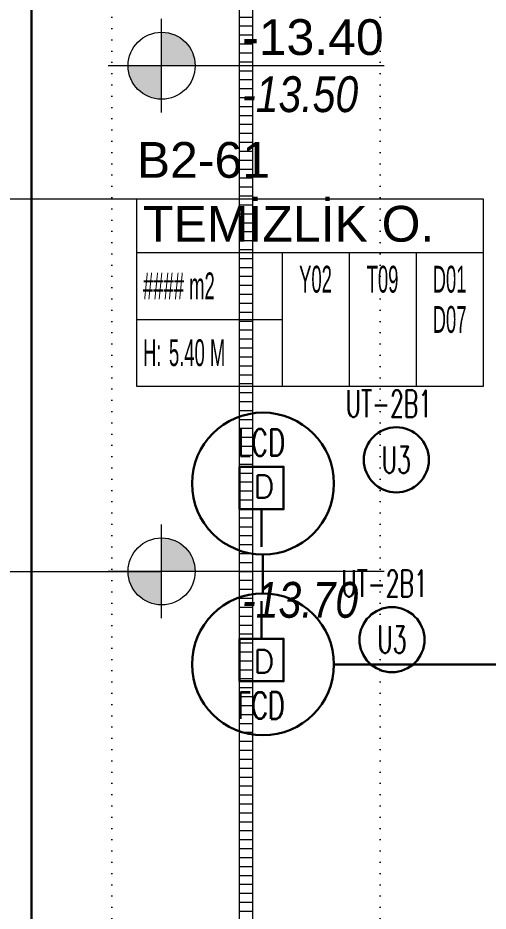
# Model space of a CAD drawing. Header units: metres. Extents: x -13194 to 152406, y -14653 to 29421.
# Drawn here: x 1695 to 2221, y 1680 to 2679 of the extents above; entities that cross this region are included whole.
import ezdxf
from ezdxf.enums import TextEntityAlignment as Align

# ---------------------------------------------------------------- set-up
doc = ezdxf.new("R2010")
doc.units = ezdxf.units.M
doc.header["$LTSCALE"] = 100
doc.header["$MEASUREMENT"] = 0
doc.linetypes.add('DOT2', pattern=[0.125, 0, -0.125])
doc.layers.get('0').update_dxf_attribs({"color": 9, "lineweight": 9})
for name, color, linetype, lineweight in [('06D', 9, 'Continuous', 9), ('21', 9, 'Continuous', 9), ('21_mahal200', 9, 'Continuous', 9), ('E-DATA LCD EKRAN', 7, 'Continuous', 30), ('E-DATA PRİZİ (RJ45)', 7, 'Continuous', 30), ('E-KABLO', 7, 'Continuous', 30), ('E-LINYE', 7, 'Continuous', 30), ('E-YAZI', 7, 'Continuous', 30)]:
    doc.layers.add(name, color=color, linetype=linetype, lineweight=lineweight)
doc.styles.add('Arial', font='arial.ttf', dxfattribs={"height": 2.5})
doc.styles.add('E-YAZI', font='txttw.shx')
doc.styles.add('MuuM_TEXT-ITALIC', font='ARIALNI.TTF')
doc.styles.add('MuuM_TEXT-STANDART', font='ARIALN.TTF')
doc.dimstyles.new('MuuM_DIM200', dxfattribs={"dimscale": 20, "dimtxt": 2, "dimasz": 1, "dimexe": 1, "dimexo": 1, "dimgap": 1, "dimtad": 1, "dimdec": 1, "dimrnd": 0.5, "dimdsep": 46, "dimtxsty": 'MuuM_TEXT-STANDART', "dimblk": 'ARCHTICK', "dimcen": 0, "dimdle": 0.15, "dimclrd": 256, "dimclre": 256, "dimclrt": 256, "dimadec": 0, "dimazin": 0, "dimtfac": 5, "dimtdec": 1, "dimtix": 1, "dimtmove": 2, "dimatfit": 3, "dimldrblk": 'DOT', "dimfxl": 3, "dimfxlon": 1, "dimtolj": 1, "dimlwd": -1, "dimlwe": -1, "dimarcsym": 0})

# ---------------------------------------------------------------- blocks, each defined once
blk = doc.blocks.new('E-DATA LCD EKRAN')
at = {"layer": 'E-DATA PRİZİ (RJ45)', "color": 1}
blk.add_line((0, 0), (0, 41.99), dxfattribs=at)
blk.add_lwpolyline([(-24.58, 89.56), (24.58, 89.56), (24.58, 41.99), (-24.58, 41.99)], close=True, dxfattribs=at)
blk.add_circle((1.61, 70.65), 79.36, dxfattribs=at)
at = {"layer": 'E-DATA PRİZİ (RJ45)', "color": 1, "style": 'E-YAZI'}
blk.add_text('D', height=25.6, dxfattribs=at).set_placement((-8.79, 54.59))
at = {"layer": 'E-YAZI', "color": 1, "style": 'E-YAZI', "width": 0.7}
blk.add_text('LCD', height=30, dxfattribs=at).set_placement((-26.97, 101.57))
blk = doc.blocks.new('p-ızgara')
at = {"layer": '06D'}
h = blk.add_hatch(dxfattribs=at)
h.set_pattern_fill('_USER', color=252, scale=10, angle=180, style=0, pattern_type=0)
h.set_pattern_definition([(180, (-7e-12, -8630), (-1e-15, -10), [])])
h.paths.add_polyline_path([(1942.5, -4975), (1942.5, -8278.51), (1957.5, -8278.51), (1957.5, -4975)])
blk.add_lwpolyline([(1942.5, -4975), (1942.5, -8278.51), (1957.5, -8278.51), (1957.5, -4975)], close=True, dxfattribs=at)
blk = doc.blocks.new('0_elevationtarget-p-bk')
h = blk.add_hatch(color=250)
h.paths.add_polyline_path([(1.875, 0, 0.414214), (0, 1.875), (0, 0)])
h.paths.add_polyline_path([(0, 0), (-1.875, 0, 0.414214), (0, -1.875)])
blk.add_line((0, -2.625), (0, 2.625))
blk.add_lwpolyline([(12.453, 0), (-3, 0)])
blk.add_circle((0, 0), 1.875)
at = {"style": 'Arial'}
blk.add_attdef('BITMISKOT', text='', height=2, dxfattribs=at).set_placement((4.5, 0), align=Align.BOTTOM_LEFT)
at = {"style": 'MuuM_TEXT-ITALIC'}
blk.add_attdef('FINISHINGFLOORLEVEL', text='', height=2, dxfattribs=at).set_placement((4.5, -0.592), align=Align.TOP_LEFT)
blk = doc.blocks.new('_ArchTick')
at = {"color": 0, "linetype": 'ByBlock', "const_width": 0.15}
blk.add_lwpolyline([(-0.5, -0.5), (0.5, 0.5)], dxfattribs=at)
blk = doc.blocks.new('_Dot')
at = {"color": 0, "linetype": 'ByBlock', "lineweight": -2}
blk.add_line((-0.5, 0), (-1, 0), dxfattribs=at)
at = {"color": 0, "linetype": 'ByBlock', "const_width": 0.5}
blk.add_lwpolyline([(-0.25, 0, 1), (0.25, 0, 1)], format="xyb", close=True, dxfattribs=at)
blk = doc.blocks.new('0_roomno2')
blk.add_lwpolyline([(19.375, -10.5), (0, -10.5), (0, 0), (19.375, 0)], close=True)
for points in [[(0, -3), (19.375, -3)], [(8.125, -3), (8.125, -10.5)], [(11.875, -3), (11.875, -10.5)], [(15.625, -3), (15.625, -10.5)], [(0, -6.75), (8.125, -6.75)]]:
    blk.add_lwpolyline(points)
at = {"style": 'MuuM_TEXT-STANDART', "width": 0.6}
blk.add_text('H:', height=1.5, dxfattribs=at).set_placement((0.35, -8.608), align=Align.MIDDLE_LEFT)
at = {"style": 'Arial'}
blk.add_attdef('ODANO', (0, 1.17), '', height=2, dxfattribs=at)
blk.add_attdef('MEKANADI', text='', height=2, dxfattribs=at).set_placement((0.35, -3), align=Align.BOTTOM_LEFT)
at = {"style": 'MuuM_TEXT-STANDART', "width": 0.6}
for tag, p in [('YER01', (10, -4.5)), ('TAVAN01', (13.75, -4.5)), ('DUVAR01', (17.5, -4.5)), ('YER02', (10, -6.75)), ('TAVAN02', (13.75, -6.75)), ('DUVAR02', (17.5, -6.75)), ('YER03', (10, -9)), ('TAVAN03', (13.75, -9)), ('DUVAR03', (17.5, -9))]:
    blk.add_attdef(tag, text='', height=1.5, dxfattribs=at).set_placement(p, align=Align.MIDDLE_CENTER)
for tag, p in [('M2', (0.35, -4.875)), ('TEMIZTAVANYUKSEKLIGI', (1.8, -8.608))]:
    blk.add_attdef(tag, text='', height=1.5, dxfattribs=at).set_placement(p, align=Align.MIDDLE_LEFT)
blk = doc.blocks.new('2.bod.Mimari')
at = {"layer": '06D', "linetype": 'DOT2'}
for points in [[(1800, -4350), (1800, -7755), (1800, -8105)], [(2100, -4350), (2100, -7755), (2100, -8105)]]:
    blk.add_lwpolyline(points, dxfattribs=at)
at = {"layer": '06D'}
blk.add_blockref('p-ızgara', (0, 0), dxfattribs=at)
at = {"layer": '21', "xscale": 20, "yscale": 20, "zscale": 20}
blk.add_blockref('0_elevationtarget-p-bk', (1855.61, -6004.43), dxfattribs=at).add_auto_attribs({'BITMISKOT': '-13.40', 'FINISHINGFLOORLEVEL': '-13.50'})
at = {"layer": '21'}
ref = blk.add_blockref('0_elevationtarget-p-bk', (1855.61, -6570), dxfattribs=dict(at, xscale=20, yscale=20, zscale=20))
ref.add_attrib('FINISHINGFLOORLEVEL', '-13.70', dxfattribs={"layer": '0', "height": 40, "style": 'MuuM_TEXT-ITALIC'}).set_placement((1945.61, -6581.84), align=Align.TOP_LEFT)
at = {"layer": '21_mahal200'}
ref = blk.add_blockref('0_roomno2', (1827.78, -6153.2), dxfattribs=dict(at, xscale=20, yscale=20, zscale=20))
ref.add_attrib('ODANO', 'B2-61', (1827.78, -6129.8), dxfattribs={"layer": '0', "height": 40, "style": 'Arial'})
ref.add_attrib('MEKANADI', 'TEMİZLİK O.', dxfattribs={"layer": '0', "height": 40, "style": 'Arial'}).set_placement((1834.78, -6213.2), align=Align.BOTTOM_LEFT)
ref.add_attrib('M2', '#### m2', dxfattribs={"layer": '0', "height": 30, "style": 'MuuM_TEXT-STANDART', "width": 0.6}).set_placement((1834.78, -6250.7), align=Align.MIDDLE_LEFT)
ref.add_attrib('TEMIZTAVANYUKSEKLIGI', '5.40 M', dxfattribs={"layer": '0', "height": 30, "style": 'MuuM_TEXT-STANDART', "width": 0.6}).set_placement((1863.78, -6325.36), align=Align.MIDDLE_LEFT)
ref.add_attrib('YER01', 'Y02', dxfattribs={"layer": '0', "height": 30, "style": 'MuuM_TEXT-STANDART', "width": 0.6}).set_placement((2027.78, -6243.2), align=Align.MIDDLE_CENTER)
ref.add_attrib('TAVAN01', 'T09', dxfattribs={"layer": '0', "height": 30, "style": 'MuuM_TEXT-STANDART', "width": 0.6}).set_placement((2102.78, -6243.2), align=Align.MIDDLE_CENTER)
ref.add_attrib('DUVAR01', 'D01', dxfattribs={"layer": '0', "height": 30, "style": 'MuuM_TEXT-STANDART', "width": 0.6}).set_placement((2177.78, -6243.2), align=Align.MIDDLE_CENTER)
ref.add_attrib('DUVAR02', 'D07', dxfattribs={"layer": '0', "height": 30, "style": 'MuuM_TEXT-STANDART', "width": 0.6}).set_placement((2177.78, -6288.2), align=Align.MIDDLE_CENTER)
for points in [[(1501.93, -6153.2), (1827.78, -6153.2)], [(1509.62, -6570), (1855.61, -6570)]]:
    blk.add_leader(points, dimstyle='MuuM_DIM200', override={"dimasz": 1, "dimfxl": 10}, dxfattribs=at)

msp = doc.modelspace()

# ---------------------------------------------------------------- linework, layer by layer
at = {"layer": 'E-KABLO', "color": 6}
msp.add_line((1710, 3330), (1710, 146.78), dxfattribs=at)
at = {"layer": 'E-KABLO', "color": 4}
for p, q in [((1968.99, 2078.85), (1968.99, 2035.37)), ((2048.35, 1956), (3272.44, 1956))]:
    msp.add_line(p, q, dxfattribs=at)
at = {"layer": 'E-LINYE', "color": 7, "linetype": 'Continuous'}
for centre in [(2118.2, 2184.77), (2113.35, 1983.62)]:
    msp.add_circle(centre, 36.38, dxfattribs=at)

# ---------------------------------------------------------------- block references
msp.add_blockref('2.bod.Mimari', (0, 8630))
at = {"layer": 'E-DATA LCD EKRAN', "color": 1}
msp.add_blockref('E-DATA LCD EKRAN', (1967.38, 2087.55), dxfattribs=at)
at = {"layer": 'E-DATA LCD EKRAN', "color": 1, "xscale": -1, "rotation": 180}
msp.add_blockref('E-DATA LCD EKRAN', (1967.38, 2026.66), dxfattribs=at)

# ---------------------------------------------------------------- texts
at = {"layer": 'E-LINYE', "color": 3, "linetype": 'Continuous', "style": 'E-YAZI', "width": 0.6}
for s, p in [('UT-2B1', (2109.93, 2247.61)), ('U3', (2118.2, 2184.77)), ('UT-2B1', (2105.08, 2046.46)), ('U3', (2113.35, 1983.62))]:
    msp.add_text(s, height=30, dxfattribs=at).set_placement(p, align=Align.MIDDLE_CENTER)

doc.saveas('drawing.dxf')
